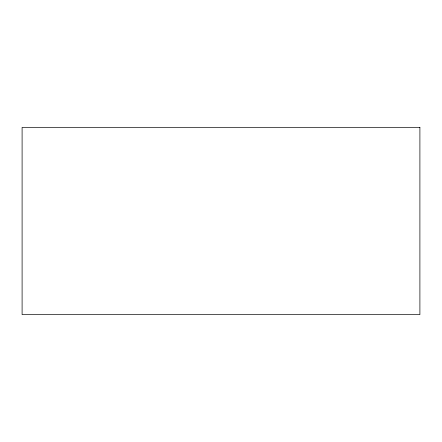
<?xml version="1.0" encoding="UTF-8"?>
<svg xmlns="http://www.w3.org/2000/svg" width="442" height="442" viewBox="0 0 442 442"><rect width="100%" height="100%" fill="white"/><g stroke="black" fill="none" stroke-linecap="round" stroke-linejoin="round"><path stroke-width="0.66" d="M419.9 127.401L22.1 127.401L22.1 314.599L419.9 314.599L419.9 127.401"/></g></svg>
